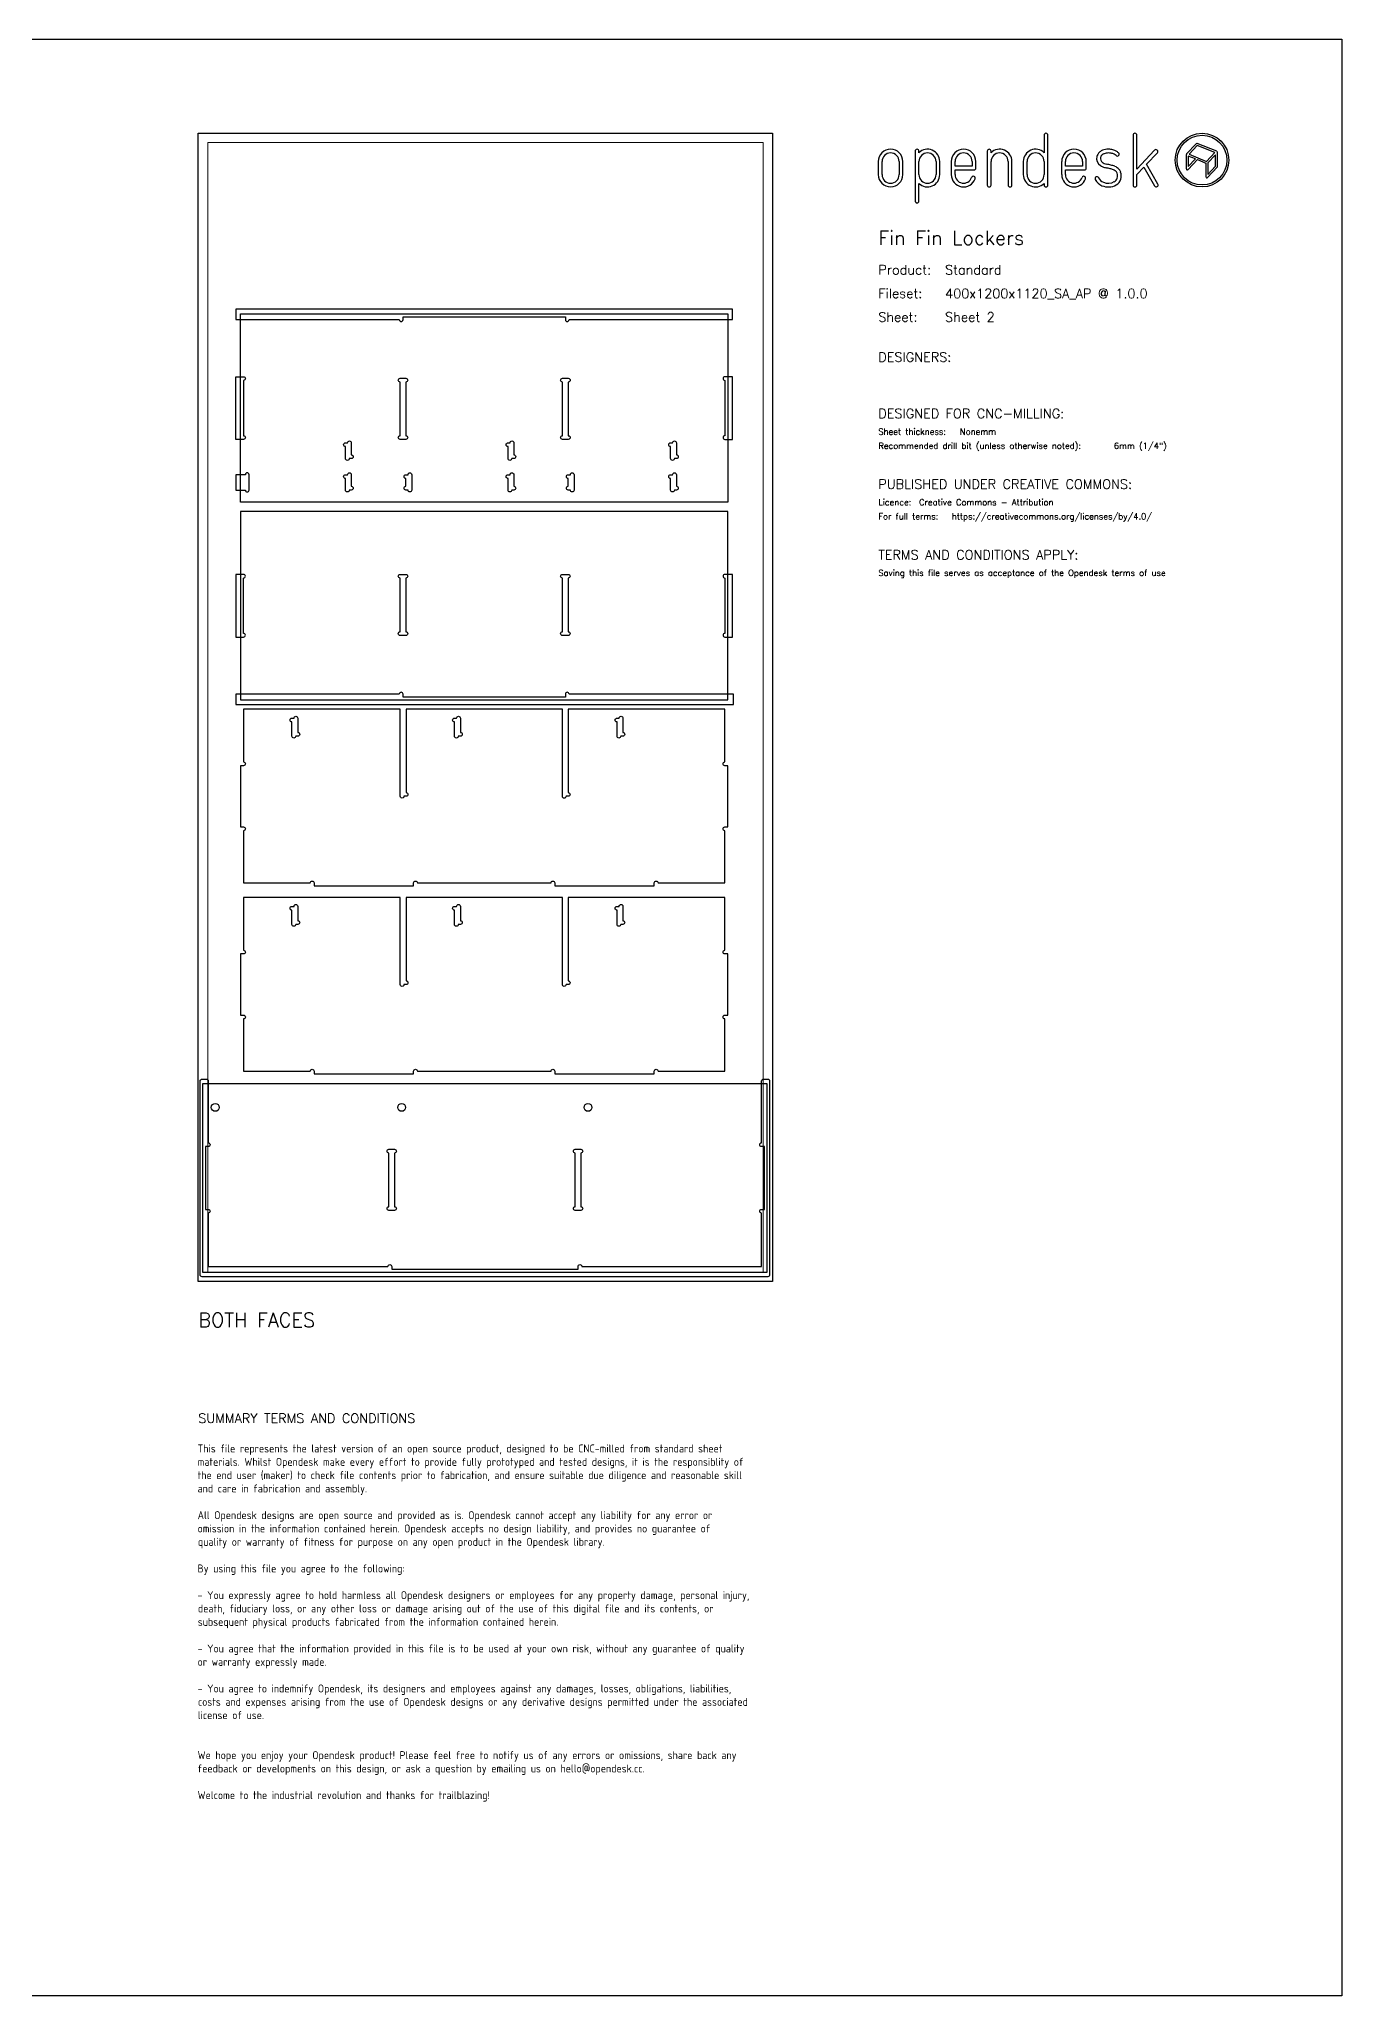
# Model space of a CAD drawing. Header units: millimetres. Extents: x -300 to 5880, y -300 to 4158.
# Drawn here: x 3112 to 5880, y 0 to 4158 of the extents above; entities that cross this region are included whole.
import ezdxf
from ezdxf.enums import TextEntityAlignment as Align

# ---------------------------------------------------------------- set-up
doc = ezdxf.new("R2010")
doc.units = ezdxf.units.MM
doc.layers.add('00-NOPRINT_TEXT', color=7, linetype='Continuous', lineweight=25)
doc.layers.add('00_NOPRINT_TOLERANCE', color=7, linetype='Continuous', lineweight=5)
for name, color, linetype, lineweight, true_color in [('BOARD_$TH-NOMINAL', 3, 'Continuous', 30, 0x00ff00), ('TOP-CUT-OUTSIDE_12.000MM', 60, 'Continuous', 25, 0xa0ff00), ('TOP-HOLE-16.063MM-DIAM_4.000MM', 190, 'Continuous', 25, 0x7e00ff), ('TOP-POCKET-INSIDE_6.000MM', 6, 'Continuous', 25, 0xff00e0)]:
    doc.layers.add(name, color=color, linetype=linetype, lineweight=lineweight, true_color=true_color)
doc.styles.add('OD-ISOCP-17_221', font='isocp.shx')
doc.styles.add('OD-ISOCP-17_222', font='isocp.shx')
doc.styles.add('OD-ISOCP-17_223', font='isocp.shx')
doc.styles.add('OD-ISOCP-17_224', font='isocp.shx')
doc.styles.add('OD-ISOCP-17_225', font='isocp.shx')
doc.styles.add('OD-ISOCP-17_226', font='isocp.shx')
doc.styles.add('OD-ISOCP-17_227', font='isocp.shx')
doc.styles.add('OD-ISOCP-17_228', font='isocp.shx')
doc.styles.add('OD-ISOCP-17_229', font='isocp.shx')
doc.styles.add('OD-ISOCP-17_230', font='isocp.shx')
doc.styles.add('OD-ISOCP-17_231', font='isocp.shx')
doc.styles.add('OD-ISOCP-17_232', font='isocp.shx')
doc.styles.add('OD-ISOCP-17_233', font='isocp.shx')
doc.styles.add('OD-ISOCP-17_234', font='isocp.shx')
doc.styles.add('OD-ISOCP-17_235', font='isocp.shx')
doc.styles.add('OD-ISOCP-17_236', font='isocp.shx')
doc.styles.add('OD-ISOCP-17_237', font='isocp.shx')
doc.styles.add('OD-ISOCP-17_238', font='isocp.shx')
doc.styles.add('OD-ISOCP-17_239', font='isocp.shx')
doc.styles.add('OD-SIMPLEX-13_86', font='simplex.shx')
doc.styles.add('OD-SIMPLEX-20_82', font='simplex.shx')
doc.styles.add('OD-SIMPLEX-20_86', font='simplex.shx')
doc.styles.add('OD-SIMPLEX-30_83', font='simplex.shx')
doc.styles.add('OD-SIMPLEX-30_87', font='simplex.shx')

# ---------------------------------------------------------------- blocks, each defined once
blk = doc.blocks.new('Borders Opendesk_7')
at = {"layer": '00-NOPRINT_TEXT'}
for p, q in [((0, 4158), (5880, 4158)), ((5880, 4158), (5880, 0)), ((5247.4, 3954), (5247.4, 3916.7)), ((5255.3, 3848), (5255.3, 3954)), ((5436.4, 3954), (5436.4, 3848)), ((5444.4, 3881.9), (5444.4, 3954)), ((4973.4, 3920.1), (4973.4, 3814.1)), ((4981.3, 3916.7), (4981.3, 3920.1)), ((5126.6, 3920.1), (5126.6, 3848)), ((5134.5, 3916.7), (5134.5, 3920.1)), ((5482.1, 3922), (5444.4, 3881.9)), ((5464.8, 3892.1), (5487.9, 3916.6)), ((5549.5, 3912.6), (5549.5, 3882.2)), ((5570.5, 3935.8), (5550.1, 3914)), ((5553.7, 3909.6), (5553.7, 3887.4)), ((5568.8, 3903.5), (5553.7, 3909.6)), ((5572.6, 3931.9), (5555.2, 3913.4)), ((5555.2, 3913.4), (5592.6, 3898.3)), ((5610, 3916.9), (5572.6, 3931.9)), ((5614.4, 3919.6), (5572.8, 3936.3)), ((5592.6, 3898.3), (5610, 3916.9)), ((5611.5, 3912.4), (5595.2, 3895.1)), ((5611.5, 3888.1), (5611.5, 3912.4)), ((5615.7, 3887.3), (5615.7, 3917.6)), ((4895, 3898), (4895, 3870.1)), ((4902.9, 3870.1), (4902.9, 3898)), ((4939.3, 3898), (4939.3, 3870.1)), ((4947.3, 3870.1), (4947.3, 3898)), ((4981.3, 3870.1), (4981.3, 3898)), ((5017.7, 3898), (5017.7, 3870.1)), ((5025.6, 3870.1), (5025.6, 3898)), ((5050, 3898), (5050, 3870.1)), ((5058, 3888.1), (5058, 3898)), ((5094.4, 3888.1), (5058, 3888.1)), ((5058, 3870.1), (5058, 3880.1)), ((5058, 3880.1), (5098.3, 3880.1)), ((5094.4, 3898), (5094.4, 3888.1)), ((5102.3, 3884.1), (5102.3, 3898)), ((5134.5, 3848), (5134.5, 3898)), ((5170.9, 3898), (5170.9, 3848)), ((5178.9, 3848), (5178.9, 3898)), ((5203, 3898), (5203, 3870.1)), ((5211, 3870.1), (5211, 3898)), ((5247.4, 3898), (5247.4, 3870.1)), ((5284.6, 3898), (5284.6, 3870.1)), ((5292.6, 3888.1), (5292.6, 3898)), ((5329, 3888.1), (5292.6, 3888.1)), ((5292.6, 3870.1), (5292.6, 3880.1)), ((5292.6, 3880.1), (5332.9, 3880.1)), ((5329, 3898), (5329, 3888.1)), ((5336.9, 3884.1), (5336.9, 3898)), ((5444.4, 3870.4), (5459.1, 3886)), ((5444.4, 3848), (5444.4, 3870.4)), ((5459.1, 3886), (5482.1, 3846)), ((5489, 3850), (5464.8, 3892.1)), ((5553.1, 3880.8), (5572.9, 3901.9)), ((5553.7, 3887.4), (5568.8, 3903.5)), ((5572.9, 3901.9), (5591.1, 3894.5)), ((5591.1, 3894.5), (5591.1, 3865.5)), ((5594.7, 3864.1), (5615.1, 3885.8)), ((5595.2, 3895.1), (5595.2, 3870.7)), ((5595.2, 3870.7), (5611.5, 3888.1)), ((4981.3, 3814.1), (4981.3, 3851.4)), ((5247.4, 3851.4), (5247.4, 3848)), ((5880, 0), (0, 0))]:
    blk.add_line(p, q, dxfattribs=at)
for radius in [57, 52.9]:
    blk.add_circle((5582.9, 3901), radius, dxfattribs=at)
for centre, radius, start, end in [((5251.3, 3954), 3.97, 0, 180), ((5440.4, 3954), 3.97, 0, 180), ((4921.1, 3898), 26.1, 0, 180), ((4921.1, 3898), 18.2, 0, 180), ((4977.3, 3920.1), 3.97, 0, 180), ((4999.5, 3898), 26.1, 0, 134.1316), ((4999.5, 3898), 18.2, 0, 180), ((5076.2, 3898), 26.1, 0, 180), ((5076.2, 3898), 18.2, 0, 180), ((5130.6, 3920.1), 3.97, 0, 180), ((5152.7, 3898), 26.1, 0, 134.1316), ((5152.7, 3898), 18.2, 0, 180), ((5229.2, 3898), 26.1, 45.8684, 180), ((5229.2, 3898), 18.2, 0, 180), ((5310.8, 3898), 26.1, 0, 180), ((5310.8, 3898), 18.2, 0, 180), ((5377.2, 3904.5), 18.3, 167.0964, 235.8453), ((5375.9, 3904.8), 16.9, 150.5139, 167.0489), ((5377.5, 3903.4), 19, 138.9882, 149.267), ((5377.5, 3903.4), 19, 127.9168, 138.9882), ((5380.5, 3899.5), 24, 111.7012, 127.9168), ((5375.9, 3904.8), 8.99, 151.0519, 168.0238), ((5377.5, 3903.4), 11.1, 138.9882, 148.8091), ((5377.5, 3903.4), 11.1, 127.9168, 138.9882), ((5380.5, 3899.5), 16, 111.7012, 127.9168), ((5383.5, 3891.9), 32.1, 90, 111.7012), ((5383.5, 3891.9), 24.2, 90, 111.7012), ((5383.5, 3878.8), 45.3, 80.7104, 90), ((5383.5, 3878.8), 37.3, 80.7104, 90), ((5385.9, 3893.2), 22.7, 71.5035, 80.7104), ((5385.9, 3893.2), 30.7, 71.5035, 80.7104), ((5387.1, 3896.7), 19, 61.0356, 71.5035), ((5387.1, 3896.7), 26.9, 61.0356, 71.5035), ((5387.1, 3896.7), 19, 46.7983, 61.0356), ((5387.1, 3896.7), 26.9, 46.7983, 61.0356), ((5402.8, 3913.5), 3.97, 226.7983, 46.7983), ((5485, 3919.3), 3.97, 316.7135, 136.7135), ((5551.6, 3912.6), 2.06, 136.7696, 180), ((5572, 3934.4), 2.06, 68.0714, 136.7696), ((5613.6, 3917.6), 2.06, 0, 68.0714), ((4921.1, 3870.1), 26.1, 180, 0), ((4921.1, 3870.1), 18.2, 180, 0), ((4999.5, 3870.1), 18.2, 180, 0), ((4999.5, 3870.1), 26.1, 225.8684, 0), ((5076.2, 3870.1), 26.1, 180, 340.0258), ((5076.2, 3870.1), 18.2, 180, 340.0258), ((5098.3, 3884.1), 3.97, 270, 0), ((5229.2, 3870.1), 26.1, 180, 314.1316), ((5229.2, 3870.1), 18.2, 180, 0), ((5310.8, 3870.1), 26.1, 180, 340.0258), ((5310.8, 3870.1), 18.2, 180, 340.0258), ((5332.9, 3884.1), 3.97, 270, 0), ((5377.2, 3904.5), 10.3, 167.9603, 235.8613), ((5382, 3911.6), 26.9, 235.8511, 248.0912), ((5382, 3911.6), 18.9, 235.8511, 248.0912), ((5388.7, 3928.4), 44.9, 248.0912, 257.5385), ((5388.7, 3928.4), 37, 248.0912, 257.5385), ((5300, 3526.6), 366.5, 76.1947, 77.5385), ((5300, 3526.6), 374.5, 76.1947, 77.5385), ((5372.7, 3822.5), 61.9, 69.1442, 76.1947), ((5372.7, 3822.5), 69.8, 69.1442, 76.1947), ((5389.5, 3866.6), 14.6, 38.9291, 69.1442), ((5389.5, 3866.6), 22.5, 38.9291, 69.1442), ((5393.9, 3870.2), 8.99, 17.5834, 38.9291), ((5385.6, 3867.6), 17.6, 343.8033, 17.5834), ((5393.9, 3870.2), 16.9, 17.5834, 38.9291), ((5385.6, 3867.6), 25.5, 343.8033, 17.5834), ((5551.6, 3882.2), 2.06, 180, 316.7696), ((5613.6, 3887.3), 2.06, 316.7696, 0), ((5097, 3862.6), 3.97, 340.0258, 160.0258), ((5130.6, 3848), 3.97, 180, 0), ((5174.9, 3848), 3.97, 180, 0), ((5251.3, 3848), 3.97, 180, 0), ((5331.6, 3862.6), 3.97, 340.0258, 160.0258), ((5359.7, 3861.7), 3.97, 24.786, 204.786), ((5380.2, 3871.2), 26.6, 204.786, 247.9544), ((5380.2, 3871.2), 18.7, 204.786, 247.9544), ((5383.5, 3879.3), 35.4, 247.9544, 298.2026), ((5383.5, 3879.3), 27.4, 247.9544, 298.2026), ((5390.6, 3866.1), 12.5, 298.2026, 343.8033), ((5390.6, 3866.1), 20.4, 298.2026, 343.8033), ((5440.4, 3848), 3.97, 180, 0), ((5485.5, 3848), 3.97, 209.8417, 29.8417), ((5593.2, 3865.5), 2.06, 180, 316.7696), ((4977.3, 3814.1), 3.97, 180, 0)]:
    blk.add_arc(centre, radius, start, end, dxfattribs=at)
at = {"layer": '00_NOPRINT_TOLERANCE', "ltscale": 0.379202}
for p, q in [((3450, 3958), (4670, 3958)), ((3450, 1518), (3450, 3958)), ((4670, 3958), (4670, 1518)), ((4670, 1518), (3450, 1518))]:
    blk.add_line(p, q, dxfattribs=at)
at = {"layer": '00_NOPRINT_TOLERANCE', "ltscale": 0.380876}
for p, q in [((3470, 3938), (4650, 3938)), ((4650, 1538), (3470, 1538))]:
    blk.add_line(p, q, dxfattribs=at)
at = {"layer": '00_NOPRINT_TOLERANCE', "ltscale": 0.380023}
for p, q in [((3470, 1538), (3470, 3938)), ((4650, 3938), (4650, 1538))]:
    blk.add_line(p, q, dxfattribs=at)
at = {"layer": 'BOARD_$TH-NOMINAL'}
for p, q in [((3450, 3958), (4670, 3958)), ((3450, 1518), (3450, 3958)), ((4670, 3958), (4670, 1518)), ((4670, 1518), (3450, 1518))]:
    blk.add_line(p, q, dxfattribs=at)
at = {"layer": '00-NOPRINT_TEXT'}
for s, height, style, p in [('Fin Fin Lockers', 30, 'OD-SIMPLEX-30_83', (4895, 3720.9)), ('Product:', 20, 'OD-SIMPLEX-20_82', (4895, 3657.9)), ('Standard', 20, 'OD-SIMPLEX-20_82', (5036.9, 3657.9)), ('Fileset:', 20, 'OD-SIMPLEX-20_82', (4895, 3607.7)), ('400x1200x1120_SA_AP @ 1.0.0', 20, 'OD-SIMPLEX-20_82', (5036.9, 3607.6)), ('Sheet:', 20, 'OD-SIMPLEX-20_82', (4895, 3557.4)), ('Sheet 2', 20, 'OD-SIMPLEX-20_82', (5036.9, 3557.5)), ('DESIGNERS:', 20, 'OD-SIMPLEX-20_82', (4895, 3472.4)), ('DESIGNED FOR CNC-MILLING:', 20, 'OD-SIMPLEX-20_82', (4895, 3352.4)), ('Sheet thickness:', 13, 'OD-SIMPLEX-13_86', (4895, 3317.4)), ('Nonemm', 13, 'OD-SIMPLEX-13_86', (5068.3, 3317.4)), ('Recommended drill bit (unless otherwise noted):', 13, 'OD-SIMPLEX-13_86', (4895, 3287.4)), ('6mm (1/4")', 13, 'OD-SIMPLEX-13_86', (5395.5, 3287.4)), ('PUBLISHED UNDER CREATIVE COMMONS:', 20, 'OD-SIMPLEX-20_82', (4895, 3202.4)), ('Licence:', 13, 'OD-SIMPLEX-13_86', (4895, 3167.4)), ('Creative Commons - Attribution', 13, 'OD-SIMPLEX-13_86', (4981.5, 3167.4)), ('For full terms:', 13, 'OD-SIMPLEX-13_86', (4895, 3137.4)), ('https://creativecommons.org/licenses/by/4.0/', 13, 'OD-SIMPLEX-13_86', (5051.1, 3137.4)), ('TERMS AND CONDITIONS APPLY:', 20, 'OD-SIMPLEX-20_82', (4895, 3052.3)), ('Saving this file serves as acceptance of the Opendesk terms of use ', 13, 'OD-SIMPLEX-13_86', (4895, 3017.3))]:
    blk.add_text(s, height=height, dxfattribs=dict(at, style=style)).set_placement(p)
at = {"layer": '00-NOPRINT_TEXT', "color": 7}
for s, height, style, p in [('BOTH FACES', 30, 'OD-SIMPLEX-30_87', (3450, 1451.3)), ('SUMMARY TERMS AND CONDITIONS', 20, 'OD-SIMPLEX-20_86', (3450, 1237.4))]:
    blk.add_text(s, height=height, dxfattribs=dict(at, style=style)).set_placement(p, align=Align.TOP_LEFT)
for s, style, p in [('This file represents the latest version of an open source product, designed to be CNC-milled from standard sheet', 'OD-ISOCP-17_221', (3448.5, 1154.7)), ('materials. Whilst Opendesk make every effort to provide fully prototyped and tested designs, it is the responsiblity of', 'OD-ISOCP-17_222', (3448.5, 1126.3)), ('the end user (maker) to check file contents prior to fabrication, and ensure suitable due diligence and reasonable skill', 'OD-ISOCP-17_223', (3448.5, 1098)), ('and care in fabrication and assembly.', 'OD-ISOCP-17_224', (3448.5, 1069.7)), ('All Opendesk designs are open source and provided as is. Opendesk cannot accept any liability for any error or', 'OD-ISOCP-17_225', (3448.5, 1013)), ('omission in the information contained herein. Opendesk accepts no design liability, and provides no guarantee of', 'OD-ISOCP-17_226', (3448.5, 984.7)), ('quality or warranty of fitness for purpose on any open product in the Opendesk library.', 'OD-ISOCP-17_227', (3449.1, 956.3)), ('By using this file you agree to the following:', 'OD-ISOCP-17_228', (3448.5, 899.7)), ('- You expressly agree to hold harmless all Opendesk designers or employees for any property damage, personal injury,', 'OD-ISOCP-17_229', (3448.5, 843)), ('death, fiduciary loss, or any other loss or damage arising out of the use of this digital file and its contents, or', 'OD-ISOCP-17_230', (3449.1, 814.7)), ('subsequent physical products fabricated from the information contained herein.', 'OD-ISOCP-17_231', (3449, 786.3)), ('- You agree that the information provided in this file is to be used at your own risk, without any guarantee of quality', 'OD-ISOCP-17_232', (3448.5, 729.7)), ('or warranty expressly made.', 'OD-ISOCP-17_233', (3448.5, 701.3)), ('- You agree to indemnify Opendesk, its designers and employees against any damages, losses, obligations, liabilities,', 'OD-ISOCP-17_234', (3448.5, 644.7)), ('costs and expenses arising from the use of Opendesk designs or any derivative designs permitted under the associated', 'OD-ISOCP-17_235', (3449.1, 616.3)), ('license of use.', 'OD-ISOCP-17_236', (3448.8, 588)), ('We hope you enjoy your Opendesk product! Please feel free to notify us of any errors or omissions, share back any', 'OD-ISOCP-17_237', (3448.5, 503)), ('feedback or developments on this design, or ask a question by emailing us on hello@opendesk.cc.', 'OD-ISOCP-17_238', (3448.5, 474.7)), ('Welcome to the industrial revolution and thanks for trailblazing!', 'OD-ISOCP-17_239', (3448.5, 418))]:
    blk.add_text(s, height=17, dxfattribs=dict(at, style=style)).set_placement(p)

msp = doc.modelspace()

# ---------------------------------------------------------------- linework, layer by layer
at = {"layer": 'TOP-CUT-OUTSIDE_12.000MM'}
for points in [[(4575, 3574), (4575, 3174), (3540, 3174), (3540, 3574)], [(4575, 3154), (3540, 3154), (3540, 2754), (4575, 2754)], [(3459, 1538), (4659, 1538), (4659, 1938), (3459, 1938)]]:
    msp.add_lwpolyline(points, close=True, dxfattribs=at)
for points in [[(3887, 2549, -1.00000032), (3879, 2549), (3879, 2734), (3546, 2734), (3546, 2622, -1), (3546, 2614), (3540, 2614), (3540, 2484), (3546, 2484, -1), (3546, 2476), (3546, 2365), (3688, 2365, -1), (3696, 2365), (3696, 2359), (3907.5, 2359), (3907.5, 2365, -1), (3915.5, 2365), (4199.5, 2365, -1), (4207.5, 2365), (4207.5, 2359), (4419, 2359), (4419, 2365, -1), (4427, 2365), (4569, 2365), (4569, 2476, -1), (4569, 2484), (4575, 2484), (4575, 2614), (4569, 2614, -1), (4569, 2622), (4569, 2734), (4236, 2734), (4236, 2557, -1), (4236, 2549), (4231.6, 2549, -1), (4223.6, 2549), (4223.6, 2734), (3891.4, 2734), (3891.4, 2557, -0.99999974), (3891.4, 2549), (3887, 2549)], [(3887, 2149, -1.00000032), (3879, 2149), (3879, 2334), (3546, 2334), (3546, 2222, -1), (3546, 2214), (3540, 2214), (3540, 2084), (3546, 2084, -1), (3546, 2076), (3546, 1965), (3688, 1965, -1), (3696, 1965), (3696, 1959), (3907.5, 1959), (3907.5, 1965, -1), (3915.5, 1965), (4199.5, 1965, -1), (4207.5, 1965), (4207.5, 1959), (4419, 1959), (4419, 1965, -1), (4427, 1965), (4569, 1965), (4569, 2076, -1), (4569, 2084), (4575, 2084), (4575, 2214), (4569, 2214, -1), (4569, 2222), (4569, 2334), (4236, 2334), (4236, 2157, -1), (4236, 2149), (4231.6, 2149, -1), (4223.6, 2149), (4223.6, 2334), (3891.4, 2334), (3891.4, 2157, -0.99999974), (3891.4, 2149), (3887, 2149)]]:
    msp.add_lwpolyline(points, format="xyb", dxfattribs=at)
at = {"layer": 'TOP-HOLE-16.063MM-DIAM_4.000MM'}
for centre in [(3486, 1888), (3882.11, 1888), (4278.033, 1888)]:
    msp.add_circle(centre, 8.385, dxfattribs=at)
at = {"layer": 'TOP-POCKET-INSIDE_6.000MM'}
for points in [[(4238, 3562), (4585, 3562), (4585, 3584), (3530, 3584), (3530, 3562), (3877, 3562, 1), (3885, 3562), (3885, 3568), (4230, 3568), (4230, 3562, 1)], [(3546, 3440.666, -1), (3546, 3432.666), (3546, 3315.333, -1), (3546, 3307.333), (3530, 3307.333), (3530, 3440.666)], [(3891.2, 3437.333, -1), (3891.2, 3429.333), (3891.2, 3315.333, -1), (3891.2, 3307.333), (3878.8, 3307.333, -1), (3878.8, 3315.333), (3878.8, 3429.333, -1), (3878.8, 3437.333)], [(4223.8, 3429.333, -1), (4223.8, 3437.333), (4236.2, 3437.333, -1), (4236.2, 3429.333), (4236.2, 3315.333, -1), (4236.2, 3307.333), (4223.8, 3307.333, -1), (4223.8, 3315.333)], [(4569, 3307.333), (4585, 3307.333), (4585, 3440.666), (4569, 3440.666, 1), (4569, 3432.666), (4569, 3315.333, 1)], [(3770.77, 3266.736, -1), (3762.77, 3266.736), (3762.77, 3292.137, -1), (3762.77, 3300.137), (3767.18, 3300.137, -1), (3775.18, 3300.137), (3775.18, 3274.736, -1), (3775.18, 3266.736)], [(4108.18, 3292.137, -1), (4108.18, 3300.137), (4112.59, 3300.137, -1), (4120.59, 3300.137), (4120.59, 3274.736, -1), (4120.59, 3266.736), (4116.18, 3266.736, -1), (4108.18, 3266.736)], [(4453.59, 3292.137, -1), (4453.59, 3300.137), (4458, 3300.137, -1), (4466, 3300.137), (4466, 3274.736, -1), (4466, 3266.736), (4461.59, 3266.736, -1), (4453.59, 3266.736)], [(3558, 3199.736), (3558, 3232.391, 1), (3550, 3232.391), (3530, 3232.391), (3530, 3199.736), (3550, 3199.736, 1)], [(3762.77, 3224.391, -1), (3762.77, 3232.391), (3767.18, 3232.391, -1), (3775.18, 3232.391), (3775.18, 3207.736, -1), (3775.18, 3199.736), (3770.77, 3199.736, -1), (3762.77, 3199.736)], [(3895.61, 3232.391, -1), (3903.61, 3232.391), (3903.61, 3199.736, -1), (3895.61, 3199.736), (3891.2, 3199.736, -1), (3891.2, 3207.736), (3891.2, 3224.391, -1), (3891.2, 3232.391)], [(4108.18, 3224.391, -1), (4108.18, 3232.391), (4112.59, 3232.391, -1), (4120.59, 3232.391), (4120.59, 3207.736, -1), (4120.59, 3199.736), (4116.18, 3199.736, -1), (4108.18, 3199.736)], [(4248.61, 3199.736, -1), (4240.61, 3199.736), (4236.2, 3199.736, -1), (4236.2, 3207.736), (4236.2, 3224.391, -1), (4236.2, 3232.391), (4240.61, 3232.391, -1), (4248.61, 3232.391)], [(4453.59, 3232.391), (4458, 3232.391, -1), (4466, 3232.391), (4466, 3207.736, -1), (4466, 3199.736), (4461.59, 3199.736, -1), (4453.59, 3199.736), (4453.59, 3224.391, -1)], [(3546, 3012.667, 1), (3546, 3020.667), (3530, 3020.667), (3530, 2887.334), (3546, 2887.334, 1), (3546, 2895.334)], [(3879, 2890.667, -1), (3879, 2898.667), (3879, 3012.667, -1), (3879, 3020.667), (3891, 3020.667, -1), (3891, 3012.667), (3891, 2898.667, -1), (3891, 2890.667)], [(4236, 3020.667, -1), (4236, 3012.667), (4236, 2898.667, -1), (4236, 2890.667), (4224, 2890.667, -1), (4224, 2898.667), (4224, 3012.667, -1), (4224, 3020.667)], [(4569, 2887.334), (4585, 2887.334), (4585, 3020.667), (4569, 3020.667, 1), (4569, 3012.667), (4569, 2895.334, 1)], [(4230, 2760), (3885, 2760), (3885, 2766, 1), (3877, 2766), (3530, 2766), (3530, 2744), (4587, 2744), (4587, 2766), (4238, 2766, 1), (4230, 2766)], [(3649, 2676.742), (3649, 2707.09, -1), (3649, 2715.09), (3653.41, 2715.09, -1), (3661.41, 2715.09), (3661.41, 2684.742, -1), (3661.41, 2676.742), (3657, 2676.742, -1)], [(4006.82, 2684.742, -1), (4006.82, 2676.742), (4002.41, 2676.742, -1), (3994.41, 2676.742), (3994.41, 2707.09, -1), (3994.41, 2715.09), (3998.82, 2715.09, -1), (4006.82, 2715.09)], [(4352.23, 2684.742, -1), (4352.23, 2676.742), (4347.82, 2676.742, -1), (4339.82, 2676.742), (4339.82, 2707.09, -1), (4339.82, 2715.09), (4344.23, 2715.09, -1), (4352.23, 2715.09)], [(3657, 2276.742, -1), (3649, 2276.742), (3649, 2307.09, -1), (3649, 2315.09), (3653.41, 2315.09, -1), (3661.41, 2315.09), (3661.41, 2284.742, -1), (3661.41, 2276.742)], [(4002.41, 2276.742, -1), (3994.41, 2276.742), (3994.41, 2307.09, -1), (3994.41, 2315.09), (3998.82, 2315.09, -1), (4006.82, 2315.09), (4006.82, 2284.742, -1), (4006.82, 2276.742)], [(4339.82, 2276.742), (4339.82, 2307.09, -1), (4339.82, 2315.09), (4344.23, 2315.09, -1), (4352.23, 2315.09), (4352.23, 2284.742, -1), (4352.23, 2276.742), (4347.82, 2276.742, -1)], [(4664, 1532, -0.41421356), (4660, 1528), (3458, 1528, -0.41421356), (3454, 1532), (3454, 1944, -0.41421356), (3458, 1948), (3467, 1948, -0.41421356), (3471, 1944), (3471, 1812.667, -1), (3471, 1804.667), (3465, 1804.667), (3465, 1671.334), (3471, 1671.334, -1), (3471, 1663.334), (3471, 1550), (3853, 1550, -1), (3861, 1550), (3861, 1544), (4257, 1544), (4257, 1550, -1), (4265, 1550), (4647, 1550), (4647, 1663.334, -1), (4647, 1671.334), (4653, 1671.334), (4653, 1804.667), (4647, 1804.667, -1), (4647, 1812.667), (4647, 1944, -0.41421356), (4651, 1948), (4660, 1948, -0.41421356), (4664, 1944)], [(3867, 1791), (3867, 1677, -1), (3867, 1669), (3855, 1669, -1), (3855, 1677), (3855, 1791, -1), (3855, 1799), (3867, 1799, -1)], [(4251, 1677), (4251, 1791, -1), (4251, 1799), (4263, 1799, -1), (4263, 1791), (4263, 1677, -1), (4263, 1669), (4251, 1669, -1)]]:
    msp.add_lwpolyline(points, format="xyb", close=True, dxfattribs=at)

# ---------------------------------------------------------------- block references
msp.add_blockref('Borders Opendesk_7', (0, 0))

doc.saveas('drawing.dxf')
